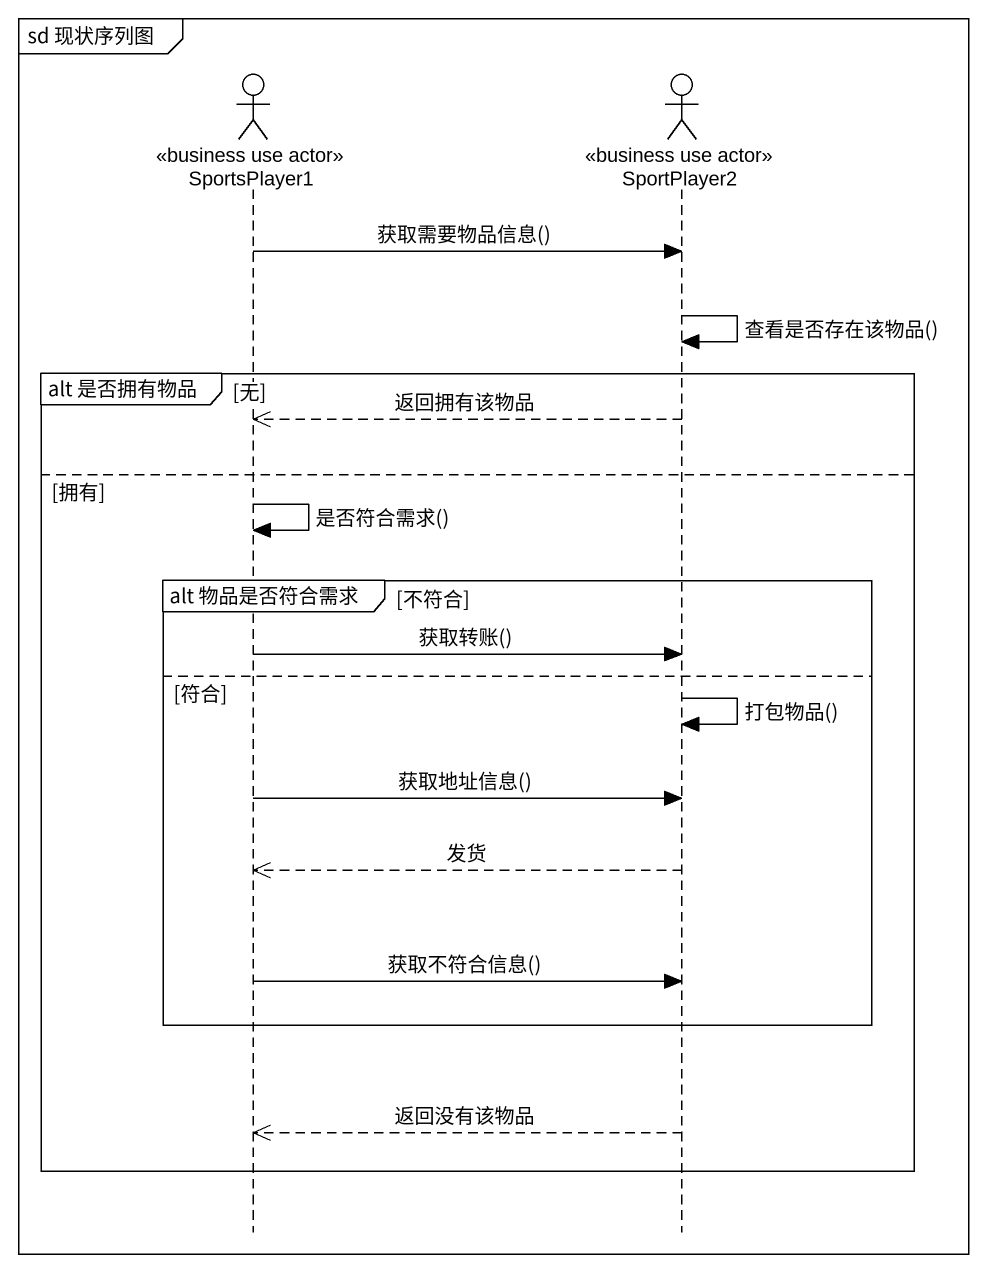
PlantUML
@startuml
mainframe sd 现状序列图
hide footbox
actor SportsPlayer1 <<business use actor>>
actor SportPlayer2 <<business use actor>>

SportsPlayer1 -> SportPlayer2 : 获取需要物品信息()
SportPlayer2 -> SportPlayer2 : 查看是否存在该物品()
group alt 是否拥有物品 [无]
  SportPlayer2 -->> SportsPlayer1 : 返回拥有该物品
else 拥有
  SportsPlayer1 -> SportsPlayer1 : 是否符合需求()
  group alt 物品是否符合需求 [不符合]
    SportsPlayer1 -> SportPlayer2 : 获取转账()
  else 符合
    SportPlayer2 -> SportPlayer2 : 打包物品()
    SportsPlayer1 -> SportPlayer2 : 获取地址信息()
    SportPlayer2 -->> SportsPlayer1 : 发货
    SportsPlayer1 -> SportPlayer2 : 获取不符合信息()
  end
  SportPlayer2 -->> SportsPlayer1 : 返回没有该物品
end
@enduml
